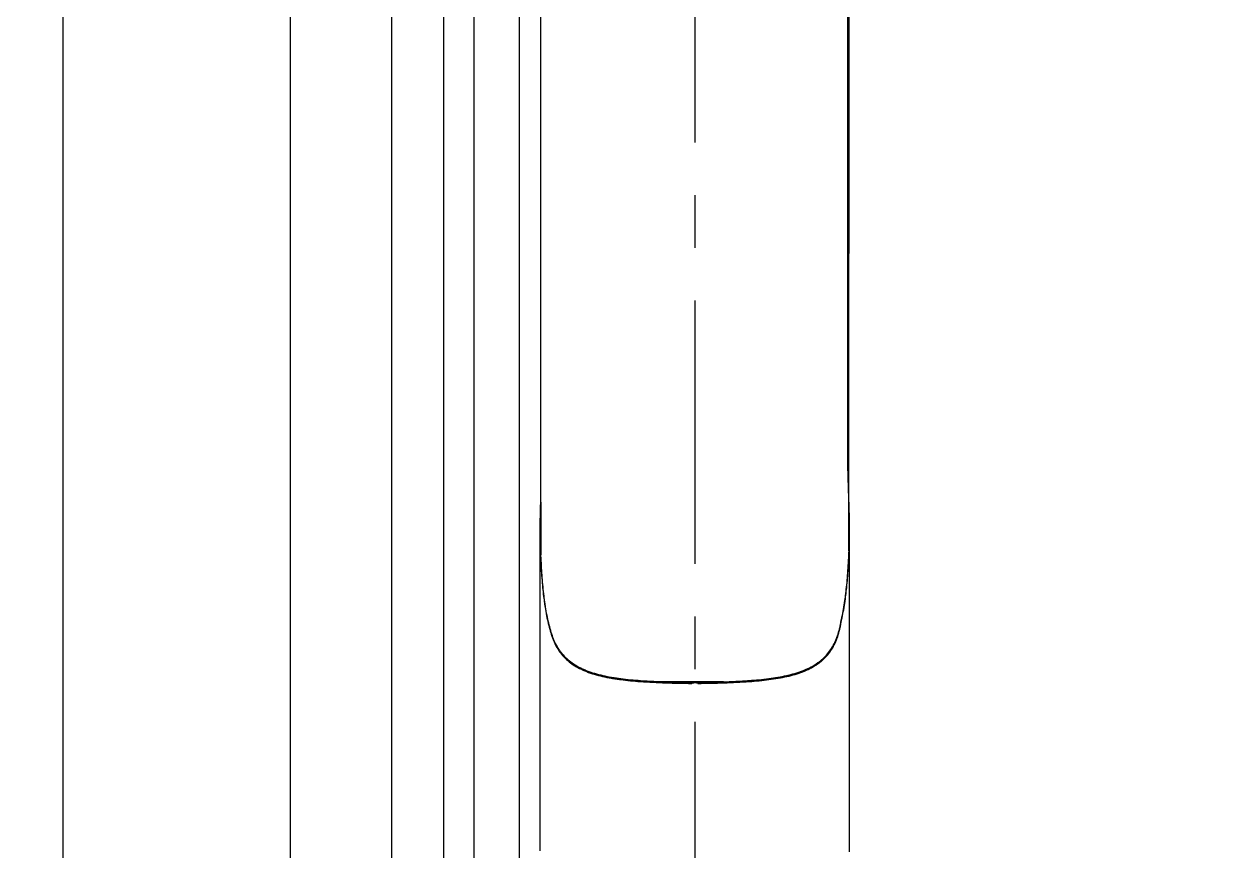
# Model space of a CAD drawing. Header units: millimetres. Extents: x 6110 to 6704, y -2661 to -1821.
# Drawn here: x 6321.82 to 6350.78, y -2216.23 to -2196.29 of the extents above; entities that cross this region are included whole.
import ezdxf

# ---------------------------------------------------------------- set-up
doc = ezdxf.new("R2010")
doc.units = ezdxf.units.MM
doc.header["$LTSCALE"] = 0.1
doc.linetypes.add('CENTERX2', pattern=[101.6, 63.5, -12.7, 12.7, -12.7])
doc.linetypes.add('HIDDEN2', pattern=[4.7625, 3.175, -1.5875])
doc.layers.add('1', color=4, linetype='HIDDEN2', lineweight=13)
doc.layers.add('DIM', color=3, linetype='Continuous', lineweight=9)
doc.layers.add('CENTER', color=1, linetype='CENTERX2')

msp = doc.modelspace()

# ---------------------------------------------------------------- hatches: boundary and pattern name
at = {"layer": 'DIM'}
h = msp.add_hatch(dxfattribs=at)
h.set_pattern_fill('ANSI31', color=2)
edge = h.paths.add_edge_path()
edge.add_line((6619.617, -2595.98), (6619.617, -1962.206))
edge.add_line((6634.617, -1966.11), (6619.617, -1966.11))
edge.add_line((6634.617, -2610.98), (6634.617, -1966.11))
edge.add_line((6634.617, -2610.98), (6184.457, -2610.98))
edge.add_line((6619.617, -2595.98), (6184.457, -2595.98))
edge.add_line((6184.457, -2610.98), (6184.457, -2595.98))

# ---------------------------------------------------------------- linework, layer by layer
at = {"layer": '1', "color": 7, "linetype": 'Continuous', "lineweight": -3}
for p, q in [((6322.757, -2170.522), (6322.757, -2216.425)), ((6328.257, -2216.428), (6328.257, -2177.359)), ((6330.696, -2216.622), (6330.696, -2179.129)), ((6331.944, -2179.761), (6331.944, -2216.619)), ((6332.686, -2216.629), (6332.686, -2180.083)), ((6333.768, -2180.453), (6333.768, -2216.64)), ((6336.701, -2212.144), (6338.702, -2212.144))]:
    msp.add_line(p, q, dxfattribs=at)
for points, knots in [([(6334.272, -2181.5), (6334.273, -2184.02), (6334.275, -2189.155), (6334.282, -2196.841), (6334.287, -2203.518), (6334.289, -2207.576), (6334.29, -2209.086)], [0, 0, 0, 0, 0.273955, 0.558284, 0.835516, 1, 1, 1, 1]), ([(6341.7, -2206.651), (6341.699, -2204.681), (6341.699, -2202.711), (6341.699, -2198.771), (6341.699, -2196.8), (6341.698, -2192.86), (6341.698, -2190.89), (6341.697, -2187.935), (6341.697, -2186.95), (6341.696, -2184.98), (6341.695, -2183.995), (6341.694, -2183.01)], [0, 0, 0, 0, 0.25, 0.25, 0.5, 0.5, 0.75, 0.75, 0.875, 0.875, 1, 1, 1, 1]), ([(6341.724, -2208.993), (6341.725, -2207.521), (6341.727, -2203.505), (6341.732, -2196.867), (6341.739, -2189.733), (6341.742, -2185.147), (6341.742, -2183.179)], [0, 0, 0, 0, 0.171271, 0.467217, 0.771342, 1, 1, 1, 1]), ([(6339.321, -2212.144), (6339.404, -2212.138), (6339.485, -2212.132), (6339.644, -2212.116), (6339.721, -2212.108), (6339.873, -2212.088), (6339.947, -2212.077), (6340.091, -2212.052), (6340.162, -2212.038), (6340.247, -2212.019), (6340.265, -2212.015), (6340.298, -2212.006), (6340.315, -2212.002), (6340.365, -2211.989), (6340.398, -2211.98), (6340.494, -2211.951), (6340.555, -2211.93), (6340.672, -2211.885), (6340.728, -2211.86), (6340.835, -2211.806), (6340.886, -2211.777), (6340.958, -2211.73), (6340.982, -2211.714), (6341.016, -2211.688), (6341.027, -2211.68), (6341.049, -2211.662), (6341.06, -2211.653), (6341.114, -2211.607), (6341.153, -2211.569), (6341.226, -2211.488), (6341.26, -2211.445), (6341.321, -2211.354), (6341.349, -2211.307), (6341.387, -2211.232), (6341.404, -2211.193), (6341.421, -2211.153), (6341.429, -2211.133), (6341.431, -2211.126), (6341.437, -2211.113), (6341.459, -2211.052), (6341.479, -2210.988), (6341.498, -2210.915), (6341.501, -2210.9), (6341.508, -2210.871), (6341.512, -2210.856), (6341.521, -2210.811), (6341.527, -2210.78), (6341.533, -2210.742), (6341.534, -2210.734), (6341.536, -2210.722), (6341.536, -2210.718), (6341.538, -2210.711), (6341.539, -2210.707), (6341.542, -2210.695), (6341.544, -2210.687), (6341.547, -2210.672), (6341.549, -2210.664), (6341.555, -2210.64), (6341.558, -2210.624), (6341.565, -2210.592), (6341.568, -2210.576), (6341.585, -2210.496), (6341.597, -2210.429), (6341.62, -2210.293), (6341.631, -2210.224), (6341.645, -2210.117), (6341.65, -2210.081), (6341.656, -2210.026), (6341.658, -2210.008), (6341.663, -2209.971), (6341.673, -2209.879), (6341.682, -2209.784), (6341.695, -2209.632), (6341.701, -2209.555), (6341.711, -2209.398), (6341.716, -2209.319), (6341.722, -2209.198), (6341.724, -2209.158), (6341.728, -2209.077), (6341.73, -2209.036), (6341.735, -2208.912), (6341.738, -2208.829), (6341.741, -2208.702), (6341.742, -2208.66), (6341.743, -2208.574), (6341.744, -2208.532), (6341.744, -2208.446), (6341.744, -2208.403), (6341.743, -2208.317), (6341.742, -2208.274), (6341.74, -2208.145), (6341.737, -2208.058), (6341.732, -2207.885), (6341.728, -2207.798), (6341.722, -2207.623), (6341.718, -2207.535), (6341.712, -2207.36), (6341.709, -2207.271), (6341.706, -2207.139), (6341.705, -2207.094), (6341.703, -2207.028), (6341.703, -2207.006), (6341.702, -2206.961), (6341.702, -2206.939), (6341.7, -2206.828), (6341.7, -2206.739), (6341.7, -2206.651)], [0, 0, 0, 0, 0.03125, 0.03125, 0.0625, 0.0625, 0.09375, 0.09375, 0.125, 0.125, 0.132812, 0.132812, 0.140625, 0.140625, 0.15625, 0.15625, 0.1875, 0.1875, 0.21875, 0.21875, 0.25, 0.25, 0.265625, 0.265625, 0.273437, 0.273437, 0.28125, 0.28125, 0.3125, 0.3125, 0.34375, 0.34375, 0.375, 0.375, 0.390625, 0.398437, 0.398437, 0.402344, 0.402344, 0.40625, 0.4375, 0.4375, 0.445312, 0.445312, 0.453125, 0.453125, 0.46875, 0.46875, 0.472656, 0.472656, 0.474609, 0.474609, 0.476562, 0.476562, 0.480469, 0.480469, 0.484375, 0.484375, 0.492187, 0.492187, 0.5, 0.5, 0.53125, 0.53125, 0.5625, 0.5625, 0.578125, 0.578125, 0.585937, 0.585937, 0.59375, 0.625, 0.625, 0.65625, 0.65625, 0.6875, 0.6875, 0.703125, 0.703125, 0.71875, 0.71875, 0.75, 0.75, 0.765625, 0.765625, 0.78125, 0.78125, 0.796875, 0.796875, 0.8125, 0.8125, 0.84375, 0.84375, 0.875, 0.875, 0.90625, 0.90625, 0.9375, 0.9375, 0.953125, 0.953125, 0.960938, 0.960938, 0.96875, 0.96875, 1, 1, 1, 1]), ([(6334.289, -2207.655), (6334.288, -2207.673), (6334.288, -2207.691), (6334.284, -2207.797), (6334.281, -2207.883), (6334.276, -2208.056), (6334.274, -2208.141), (6334.272, -2208.269), (6334.272, -2208.312), (6334.271, -2208.397), (6334.271, -2208.44), (6334.272, -2208.524), (6334.273, -2208.566), (6334.274, -2208.651), (6334.275, -2208.693), (6334.277, -2208.776), (6334.279, -2208.818), (6334.281, -2208.881), (6334.281, -2208.902), (6334.283, -2208.943), (6334.286, -2209.046), (6334.291, -2209.148), (6334.302, -2209.388), (6334.312, -2209.544), (6334.33, -2209.77), (6334.337, -2209.844), (6334.352, -2209.991), (6334.36, -2210.063), (6334.374, -2210.169), (6334.381, -2210.222), (6334.389, -2210.274), (6334.394, -2210.308), (6334.397, -2210.325), (6334.411, -2210.411), (6334.422, -2210.477), (6334.448, -2210.606), (6334.462, -2210.669), (6334.491, -2210.791), (6334.507, -2210.85), (6334.532, -2210.936), (6334.541, -2210.964), (6334.559, -2211.02), (6334.568, -2211.047), (6334.588, -2211.101), (6334.598, -2211.127), (6334.621, -2211.179), (6334.632, -2211.204), (6334.67, -2211.279), (6334.698, -2211.327), (6334.737, -2211.384), (6334.745, -2211.395), (6334.761, -2211.418), (6334.786, -2211.451), (6334.813, -2211.482), (6334.867, -2211.544), (6334.907, -2211.582), (6334.991, -2211.654), (6335.036, -2211.688), (6335.132, -2211.751), (6335.183, -2211.78), (6335.25, -2211.814), (6335.264, -2211.821), (6335.292, -2211.834), (6335.334, -2211.853), (6335.377, -2211.871), (6335.466, -2211.906), (6335.527, -2211.927), (6335.654, -2211.965), (6335.72, -2211.982), (6335.856, -2212.013), (6335.927, -2212.027), (6336.018, -2212.043), (6336.036, -2212.046), (6336.073, -2212.052), (6336.129, -2212.06), (6336.186, -2212.068), (6336.3, -2212.083), (6336.378, -2212.092), (6336.537, -2212.107), (6336.619, -2212.114), (6336.701, -2212.119)], [0, 0, 0, 0, 0.007444, 0.007444, 0.042893, 0.042893, 0.078341, 0.078341, 0.096065, 0.096065, 0.113789, 0.113789, 0.131514, 0.131514, 0.149238, 0.149238, 0.166962, 0.166962, 0.175824, 0.175824, 0.184686, 0.220135, 0.220135, 0.291032, 0.291032, 0.32648, 0.32648, 0.361928, 0.361928, 0.379653, 0.388515, 0.388515, 0.397377, 0.397377, 0.432825, 0.432825, 0.468274, 0.468274, 0.503722, 0.503722, 0.521446, 0.521446, 0.539171, 0.539171, 0.556895, 0.556895, 0.574619, 0.574619, 0.610067, 0.610067, 0.618929, 0.618929, 0.627792, 0.645516, 0.645516, 0.680964, 0.680964, 0.716413, 0.716413, 0.751861, 0.751861, 0.760723, 0.760723, 0.769585, 0.787309, 0.787309, 0.822758, 0.822758, 0.858206, 0.858206, 0.893655, 0.893655, 0.902517, 0.902517, 0.911379, 0.929103, 0.929103, 0.964552, 0.964552, 1, 1, 1, 1]), ([(6334.271, -2208.443), (6334.271, -2208.457), (6334.271, -2208.472), (6334.271, -2208.529), (6334.272, -2208.571), (6334.273, -2208.656), (6334.274, -2208.698), (6334.276, -2208.782), (6334.277, -2208.824), (6334.279, -2208.887), (6334.28, -2208.908), (6334.281, -2208.95), (6334.282, -2208.97), (6334.285, -2209.074), (6334.289, -2209.155), (6334.3, -2209.397), (6334.309, -2209.553), (6334.328, -2209.78), (6334.334, -2209.855), (6334.349, -2210.002), (6334.357, -2210.074), (6334.371, -2210.181), (6334.378, -2210.234), (6334.386, -2210.286), (6334.391, -2210.321), (6334.393, -2210.338), (6334.407, -2210.424), (6334.419, -2210.491), (6334.444, -2210.621), (6334.458, -2210.684), (6334.487, -2210.806), (6334.503, -2210.866), (6334.528, -2210.952), (6334.537, -2210.98), (6334.554, -2211.036), (6334.564, -2211.064), (6334.583, -2211.118), (6334.594, -2211.144), (6334.616, -2211.196), (6334.627, -2211.222), (6334.665, -2211.297), (6334.692, -2211.345), (6334.731, -2211.403), (6334.739, -2211.414), (6334.755, -2211.437), (6334.78, -2211.47), (6334.806, -2211.502), (6334.861, -2211.564), (6334.9, -2211.602), (6334.984, -2211.675), (6335.029, -2211.709), (6335.125, -2211.772), (6335.176, -2211.802), (6335.243, -2211.836), (6335.257, -2211.843), (6335.284, -2211.856), (6335.327, -2211.876), (6335.37, -2211.894), (6335.458, -2211.929), (6335.52, -2211.95), (6335.647, -2211.988), (6335.713, -2212.005), (6335.85, -2212.037), (6335.92, -2212.051), (6336.012, -2212.067), (6336.03, -2212.07), (6336.067, -2212.076), (6336.123, -2212.085), (6336.18, -2212.093), (6336.295, -2212.108), (6336.373, -2212.116), (6336.533, -2212.132), (6336.614, -2212.138), (6336.697, -2212.144)], [0, 0, 0, 0, 0.006774, 0.006774, 0.026638, 0.026638, 0.046503, 0.046503, 0.066367, 0.066367, 0.0763, 0.0763, 0.086232, 0.086232, 0.125961, 0.125961, 0.205419, 0.205419, 0.245148, 0.245148, 0.284877, 0.284877, 0.304742, 0.314674, 0.314674, 0.324606, 0.324606, 0.364335, 0.364335, 0.404064, 0.404064, 0.443793, 0.443793, 0.463658, 0.463658, 0.483522, 0.483522, 0.503387, 0.503387, 0.523251, 0.523251, 0.56298, 0.56298, 0.572913, 0.572913, 0.582845, 0.60271, 0.60271, 0.642439, 0.642439, 0.682168, 0.682168, 0.721897, 0.721897, 0.731829, 0.731829, 0.741761, 0.761626, 0.761626, 0.801355, 0.801355, 0.841084, 0.841084, 0.880813, 0.880813, 0.890745, 0.890745, 0.900677, 0.920542, 0.920542, 0.960271, 0.960271, 1, 1, 1, 1]), ([(6339.317, -2212.119), (6339.4, -2212.114), (6339.481, -2212.107), (6339.638, -2212.092), (6339.716, -2212.083), (6339.867, -2212.064), (6339.941, -2212.053), (6340.085, -2212.028), (6340.155, -2212.014), (6340.241, -2211.995), (6340.258, -2211.991), (6340.292, -2211.983), (6340.308, -2211.979), (6340.358, -2211.966), (6340.391, -2211.957), (6340.487, -2211.928), (6340.548, -2211.907), (6340.665, -2211.862), (6340.721, -2211.838), (6340.828, -2211.784), (6340.879, -2211.756), (6340.951, -2211.709), (6340.974, -2211.692), (6341.009, -2211.667), (6341.02, -2211.659), (6341.037, -2211.645), (6341.042, -2211.641), (6341.053, -2211.632), (6341.102, -2211.592), (6341.146, -2211.549), (6341.22, -2211.468), (6341.253, -2211.425), (6341.315, -2211.335), (6341.343, -2211.288), (6341.381, -2211.214), (6341.399, -2211.175), (6341.416, -2211.136), (6341.427, -2211.109), (6341.432, -2211.096), (6341.457, -2211.028), (6341.475, -2210.971), (6341.494, -2210.899), (6341.498, -2210.884), (6341.505, -2210.855), (6341.508, -2210.84), (6341.518, -2210.795), (6341.524, -2210.765), (6341.529, -2210.73), (6341.53, -2210.727), (6341.531, -2210.719), (6341.532, -2210.715), (6341.534, -2210.703), (6341.535, -2210.695), (6341.539, -2210.672), (6341.543, -2210.657), (6341.555, -2210.61), (6341.561, -2210.578), (6341.581, -2210.481), (6341.593, -2210.415), (6341.616, -2210.28), (6341.627, -2210.211), (6341.642, -2210.105), (6341.646, -2210.069), (6341.653, -2210.014), (6341.655, -2209.996), (6341.66, -2209.959), (6341.67, -2209.867), (6341.679, -2209.774), (6341.692, -2209.622), (6341.698, -2209.545), (6341.709, -2209.389), (6341.714, -2209.31), (6341.72, -2209.19), (6341.722, -2209.15), (6341.726, -2209.077), (6341.727, -2209.044), (6341.729, -2209.011)], [0, 0, 0, 0, 0.04366, 0.04366, 0.087321, 0.087321, 0.130981, 0.130981, 0.174642, 0.174642, 0.185557, 0.185557, 0.196472, 0.196472, 0.218302, 0.218302, 0.261963, 0.261963, 0.305623, 0.305623, 0.349284, 0.349284, 0.371114, 0.371114, 0.382029, 0.382029, 0.387487, 0.387487, 0.392944, 0.436605, 0.436605, 0.480265, 0.480265, 0.523926, 0.523926, 0.545756, 0.556671, 0.556671, 0.567586, 0.567586, 0.611247, 0.611247, 0.622162, 0.622162, 0.633077, 0.633077, 0.654907, 0.654907, 0.657636, 0.657636, 0.660365, 0.660365, 0.665823, 0.665823, 0.676738, 0.676738, 0.698568, 0.698568, 0.742228, 0.742228, 0.785889, 0.785889, 0.807719, 0.807719, 0.818634, 0.818634, 0.829549, 0.87321, 0.87321, 0.91687, 0.91687, 0.960531, 0.960531, 0.982361, 0.982361, 1, 1, 1, 1]), ([(6336.697, -2212.144), (6336.797, -2212.151), (6336.898, -2212.157), (6337.101, -2212.168), (6337.203, -2212.172), (6337.41, -2212.179), (6337.515, -2212.182), (6337.673, -2212.185), (6337.726, -2212.186), (6337.832, -2212.187), (6337.886, -2212.188), (6337.939, -2212.188)], [0, 0, 0, 0, 0.25, 0.25, 0.5, 0.5, 0.75, 0.75, 0.875, 0.875, 1, 1, 1, 1]), ([(6336.701, -2212.119), (6336.806, -2212.127), (6336.912, -2212.133), (6337.125, -2212.144), (6337.233, -2212.148), (6337.452, -2212.156), (6337.562, -2212.159), (6337.729, -2212.161), (6337.785, -2212.162), (6337.855, -2212.163), (6337.869, -2212.163), (6337.897, -2212.163), (6337.939, -2212.163), (6337.981, -2212.163), (6338.065, -2212.163), (6338.121, -2212.163), (6338.232, -2212.162), (6338.288, -2212.161), (6338.454, -2212.159), (6338.563, -2212.156), (6338.782, -2212.149), (6338.89, -2212.144), (6339.025, -2212.137), (6339.052, -2212.136), (6339.106, -2212.133), (6339.133, -2212.131), (6339.212, -2212.126), (6339.265, -2212.123), (6339.317, -2212.119)], [0, 0, 0, 0, 0.125, 0.125, 0.25, 0.25, 0.375, 0.375, 0.4375, 0.4375, 0.453125, 0.453125, 0.46875, 0.5, 0.5, 0.5625, 0.5625, 0.625, 0.625, 0.75, 0.75, 0.875, 0.875, 0.90625, 0.90625, 0.9375, 0.9375, 1, 1, 1, 1]), ([(6338.08, -2212.188), (6338.057, -2212.181), (6338.034, -2212.177), (6338.007, -2212.177), (6338.004, -2212.177), (6337.998, -2212.177), (6337.989, -2212.178), (6337.968, -2212.18), (6337.951, -2212.184), (6337.939, -2212.188)], [0, 0, 0, 0, 0.5, 0.5, 0.5625, 0.5625, 0.625, 0.75, 1, 1, 1, 1]), ([(6338.08, -2212.188), (6338.133, -2212.188), (6338.187, -2212.187), (6338.293, -2212.186), (6338.346, -2212.185), (6338.504, -2212.182), (6338.609, -2212.18), (6338.816, -2212.172), (6338.918, -2212.168), (6339.121, -2212.157), (6339.222, -2212.151), (6339.321, -2212.144)], [0, 0, 0, 0, 0.125, 0.125, 0.25, 0.25, 0.5, 0.5, 0.75, 0.75, 1, 1, 1, 1])]:
    msp.add_open_spline(points, degree=3, knots=knots, dxfattribs=at)
for points in [[(6334.271, -2208.439), (6334.271, -2212.336), (6334.271, -2216.23)], [(6341.74, -2216.247), (6341.74, -2212.476), (6341.74, -2208.702)]]:
    msp.add_open_spline(points, degree=2, dxfattribs=at)
at = {"layer": 'CENTER'}
msp.add_line((6338.009, -2152.155), (6338.009, -2433.108), dxfattribs=at)

doc.saveas('drawing.dxf')
